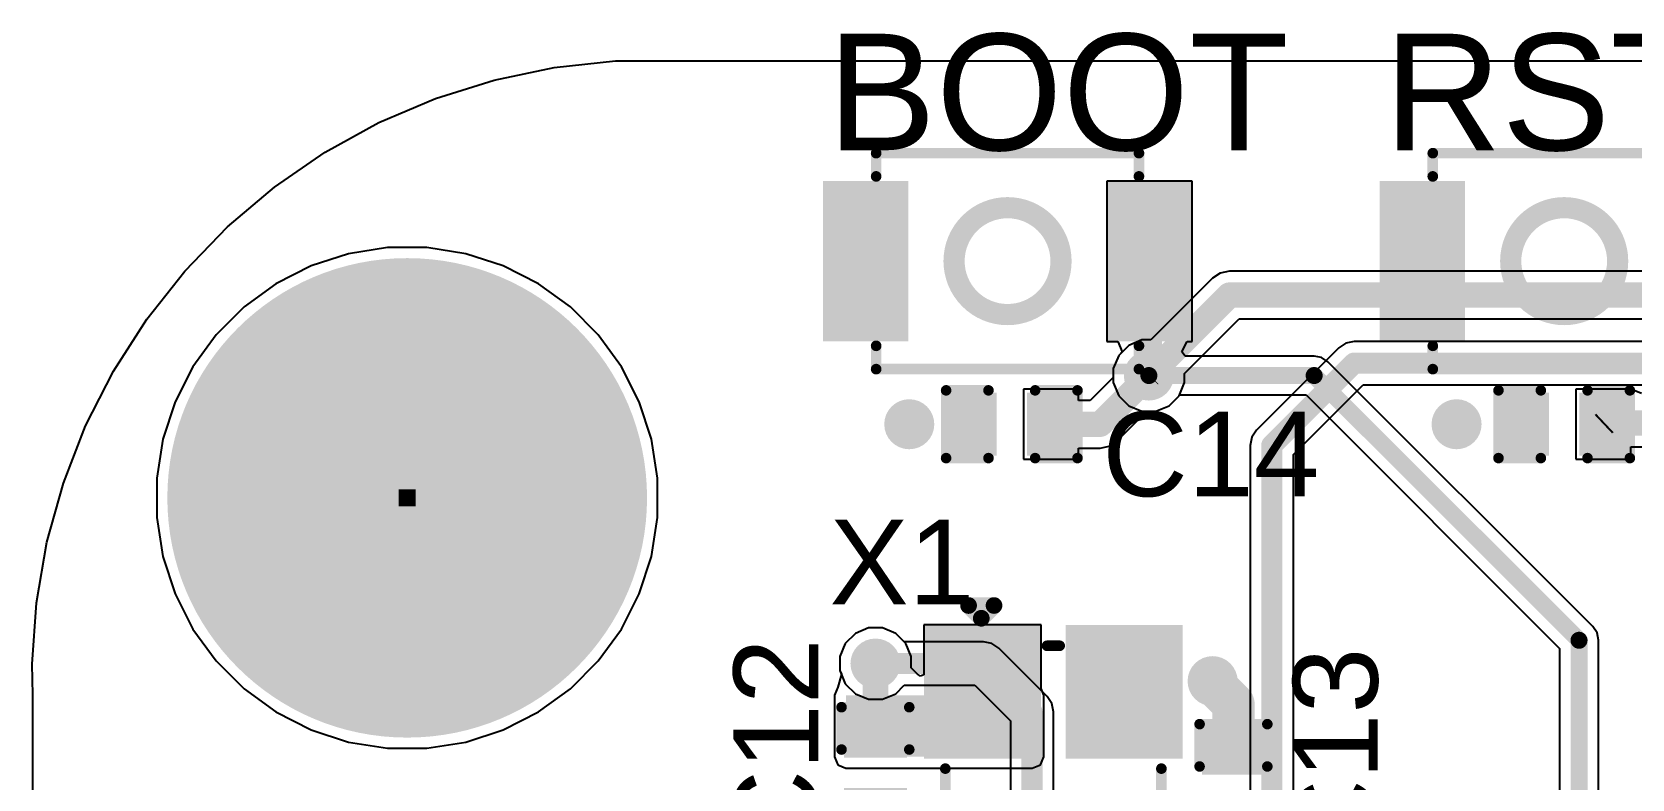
# Model space of a CAD drawing. Header units: millimetres. Extents: x -4.8 to 36.7, y -5.2 to 57.6.
# Drawn here: x -4.5 to 14.68, y 48.63 to 57.59 of the extents above; entities that cross this region are included whole.
import ezdxf

# ---------------------------------------------------------------- set-up
doc = ezdxf.new("R2010")
doc.units = ezdxf.units.MM
for name, color, linetype in [('BottomLayer', 5, 'Continuous'), ('BottomSolder', 6, 'Continuous'), ('PadHoleLayer', 156, 'Continuous'), ('TopLayer', 1, 'Continuous'), ('TopOverlay', 2, 'Continuous'), ('TopPaste', 8, 'Continuous'), ('TopSolder', 216, 'Continuous'), ('ViaHoleLayer', 16, 'Continuous')]:
    doc.layers.add(name, color=color, linetype=linetype)
doc.styles.add('Arial', font='', dxfattribs={"height": 0.2})
doc.styles.get('Arial').set_extended_font_data('Arial')

# ---------------------------------------------------------------- blocks, each defined once
blk = doc.blocks.new('X322540MPB4SI__11')
at = {"layer": 'TopLayer'}
for points in [[(-1.8, 1.45), (-0.4, 1.45), (-0.4, 0.25), (-1.8, 0.25)], [(0.4, 1.45), (1.8, 1.45), (1.8, 0.25), (0.4, 0.25)], [(-1.8, -0.25), (-0.4, -0.25), (-0.4, -1.45), (-1.8, -1.45)], [(0.4, -0.25), (1.8, -0.25), (1.8, -1.45), (0.4, -1.45)]]:
    blk.add_hatch(color=1, dxfattribs=at).paths.add_polyline_path(points)
at = {"layer": 'TopPaste'}
for points in [[(-1.8, 1.45), (-0.4, 1.45), (-0.4, 0.25), (-1.8, 0.25)], [(0.4, 1.45), (1.8, 1.45), (1.8, 0.25), (0.4, 0.25)], [(-1.8, -0.25), (-0.4, -0.25), (-0.4, -1.45), (-1.8, -1.45)], [(0.4, -0.25), (1.8, -0.25), (1.8, -1.45), (0.4, -1.45)]]:
    blk.add_hatch(color=8, dxfattribs=at).paths.add_polyline_path(points)
at = {"layer": 'TopSolder'}
for points in [[(-1.902, 1.552), (-0.298, 1.552), (-0.298, 0.148), (-1.902, 0.148)], [(0.298, 1.552), (1.902, 1.552), (1.902, 0.148), (0.298, 0.148)], [(-1.902, -0.148), (-0.298, -0.148), (-0.298, -1.552), (-1.902, -1.552)], [(0.298, -0.148), (1.902, -0.148), (1.902, -1.552), (0.298, -1.552)]]:
    blk.add_hatch(color=216, dxfattribs=at).paths.add_polyline_path(points)
at = {"layer": 'TopOverlay'}
for points, const_width in [([(0.178, 1.295), (-0.178, 1.295)], 0.127), ([(-1.651, -0.076), (-1.651, 0.076)], 0.127), ([(1.651, -0.076), (1.651, 0.076)], 0.127), ([(-1.981, -0.864), (-2.134, -0.711)], 0.2), ([(-2.134, -1.016), (-2.134, -0.711)], 0.2), ([(-2.134, -1.016), (-1.981, -0.864)], 0.2), ([(0.178, -1.295), (-0.178, -1.295)], 0.127)]:
    blk.add_lwpolyline(points, dxfattribs=dict(at, const_width=const_width))
for points, const_width in [([(-0.21, 1.295, 1), (-0.146, 1.295, 1)], 0.0635), ([(0.146, 1.295, 1), (0.21, 1.295, 1)], 0.0635), ([(-1.683, 0.076, 1), (-1.619, 0.076, 1)], 0.0635), ([(1.619, 0.076, 1), (1.683, 0.076, 1)], 0.0635), ([(-1.683, -0.076, 1), (-1.619, -0.076, 1)], 0.0635), ([(1.619, -0.076, 1), (1.683, -0.076, 1)], 0.0635), ([(-2.184, -0.711, 1), (-2.084, -0.711, 1)], 0.1), ([(-2.184, -0.711, 1), (-2.084, -0.711, 1)], 0.1), ([(-2.031, -0.864, 1), (-1.931, -0.864, 1)], 0.1), ([(-2.031, -0.864, 1), (-1.931, -0.864, 1)], 0.1), ([(-2.184, -1.016, 1), (-2.084, -1.016, 1)], 0.1), ([(-2.184, -1.016, 1), (-2.084, -1.016, 1)], 0.1), ([(-0.21, -1.295, 1), (-0.146, -1.295, 1)], 0.0635), ([(0.146, -1.295, 1), (0.21, -1.295, 1)], 0.0635)]:
    blk.add_lwpolyline(points, format="xyb", close=True, dxfattribs=dict(at, const_width=const_width))
blk = doc.blocks.new('B3U_1000P_14')
at = {"layer": 'TopLayer'}
for points in [[(-2.11, 0.86), (-1.29, 0.86), (-1.29, -0.86), (-2.11, -0.86)], [(1.29, 0.86), (2.11, 0.86), (2.11, -0.86), (1.29, -0.86)]]:
    blk.add_hatch(color=1, dxfattribs=at).paths.add_polyline_path(points)
at = {"layer": 'TopPaste'}
for points in [[(-2.11, 0.86), (-1.29, 0.86), (-1.29, -0.86), (-2.11, -0.86)], [(1.29, 0.86), (2.11, 0.86), (2.11, -0.86), (1.29, -0.86)]]:
    blk.add_hatch(color=8, dxfattribs=at).paths.add_polyline_path(points)
at = {"layer": 'TopSolder'}
for points in [[(-2.212, 0.962), (-1.188, 0.962), (-1.188, -0.962), (-2.212, -0.962)], [(1.188, 0.962), (2.212, 0.962), (2.212, -0.962), (1.188, -0.962)]]:
    blk.add_hatch(color=216, dxfattribs=at).paths.add_polyline_path(points)
at = {"layer": 'TopOverlay', "const_width": 0.127}
for points in [[(-1.575, 1.016), (-1.575, 1.295)], [(-1.575, 1.295), (1.575, 1.295)], [(1.575, 1.016), (1.575, 1.295)], [(-1.575, -1.295), (-1.575, -1.016)], [(1.575, -1.295), (1.575, -1.016)], [(-1.575, -1.295), (1.575, -1.295)]]:
    blk.add_lwpolyline(points, dxfattribs=at)
at = {"layer": 'TopOverlay'}
for points, const_width in [([(-1.607, 1.295, 1), (-1.543, 1.295, 1)], 0.0635), ([(-1.607, 1.295, 1), (-1.543, 1.295, 1)], 0.0635), ([(1.543, 1.295, 1), (1.607, 1.295, 1)], 0.0635), ([(1.543, 1.295, 1), (1.607, 1.295, 1)], 0.0635), ([(-1.607, 1.016, 1), (-1.543, 1.016, 1)], 0.0635), ([(1.543, 1.016, 1), (1.607, 1.016, 1)], 0.0635), ([(0.641, 0, 1), (-0.641, 0, 1)], 0.254), ([(-0.705, 0, 1), (-0.578, 0, 1)], 0.127), ([(0.578, 0, 1), (0.705, 0, 1)], 0.127), ([(-1.607, -1.016, 1), (-1.543, -1.016, 1)], 0.0635), ([(1.543, -1.016, 1), (1.607, -1.016, 1)], 0.0635), ([(-1.607, -1.295, 1), (-1.543, -1.295, 1)], 0.0635), ([(-1.607, -1.295, 1), (-1.543, -1.295, 1)], 0.0635), ([(1.543, -1.295, 1), (1.607, -1.295, 1)], 0.0635), ([(1.543, -1.295, 1), (1.607, -1.295, 1)], 0.0635)]:
    blk.add_lwpolyline(points, format="xyb", close=True, dxfattribs=dict(at, const_width=const_width))
blk = doc.blocks.new('B3U_1000P_15')
at = {"layer": 'TopLayer'}
for points in [[(-2.11, 0.86), (-1.29, 0.86), (-1.29, -0.86), (-2.11, -0.86)], [(1.29, 0.86), (2.11, 0.86), (2.11, -0.86), (1.29, -0.86)]]:
    blk.add_hatch(color=1, dxfattribs=at).paths.add_polyline_path(points)
at = {"layer": 'TopPaste'}
for points in [[(-2.11, 0.86), (-1.29, 0.86), (-1.29, -0.86), (-2.11, -0.86)], [(1.29, 0.86), (2.11, 0.86), (2.11, -0.86), (1.29, -0.86)]]:
    blk.add_hatch(color=8, dxfattribs=at).paths.add_polyline_path(points)
at = {"layer": 'TopSolder'}
for points in [[(-2.212, 0.962), (-1.188, 0.962), (-1.188, -0.962), (-2.212, -0.962)], [(1.188, 0.962), (2.212, 0.962), (2.212, -0.962), (1.188, -0.962)]]:
    blk.add_hatch(color=216, dxfattribs=at).paths.add_polyline_path(points)
at = {"layer": 'TopOverlay', "const_width": 0.127}
for points in [[(-1.575, 1.016), (-1.575, 1.295)], [(-1.575, 1.295), (1.575, 1.295)], [(1.575, 1.016), (1.575, 1.295)], [(-1.575, -1.295), (-1.575, -1.016)], [(1.575, -1.295), (1.575, -1.016)], [(-1.575, -1.295), (1.575, -1.295)]]:
    blk.add_lwpolyline(points, dxfattribs=at)
at = {"layer": 'TopOverlay'}
for points, const_width in [([(-1.607, 1.295, 1), (-1.543, 1.295, 1)], 0.0635), ([(-1.607, 1.295, 1), (-1.543, 1.295, 1)], 0.0635), ([(1.543, 1.295, 1), (1.607, 1.295, 1)], 0.0635), ([(1.543, 1.295, 1), (1.607, 1.295, 1)], 0.0635), ([(-1.607, 1.016, 1), (-1.543, 1.016, 1)], 0.0635), ([(1.543, 1.016, 1), (1.607, 1.016, 1)], 0.0635), ([(0.641, 0, 1), (-0.641, 0, 1)], 0.254), ([(-0.705, 0, 1), (-0.578, 0, 1)], 0.127), ([(0.578, 0, 1), (0.705, 0, 1)], 0.127), ([(-1.607, -1.016, 1), (-1.543, -1.016, 1)], 0.0635), ([(1.543, -1.016, 1), (1.607, -1.016, 1)], 0.0635), ([(-1.607, -1.295, 1), (-1.543, -1.295, 1)], 0.0635), ([(-1.607, -1.295, 1), (-1.543, -1.295, 1)], 0.0635), ([(1.543, -1.295, 1), (1.607, -1.295, 1)], 0.0635), ([(1.543, -1.295, 1), (1.607, -1.295, 1)], 0.0635)]:
    blk.add_lwpolyline(points, format="xyb", close=True, dxfattribs=dict(at, const_width=const_width))
blk = doc.blocks.new('C___0402_44')
at = {"layer": 'TopLayer'}
for points in [[(-0.699, -0.318), (-0.699, 0.318), (-0.241, 0.318), (-0.241, -0.318)], [(0.241, -0.318), (0.241, 0.318), (0.699, 0.318), (0.699, -0.318)]]:
    blk.add_hatch(color=1, dxfattribs=at).paths.add_polyline_path(points)
at = {"layer": 'TopPaste'}
for points in [[(-0.699, -0.318), (-0.699, 0.318), (-0.241, 0.318), (-0.241, -0.318)], [(0.241, -0.318), (0.241, 0.318), (0.699, 0.318), (0.699, -0.318)]]:
    blk.add_hatch(color=8, dxfattribs=at).paths.add_polyline_path(points)
at = {"layer": 'TopSolder'}
for points in [[(-0.758, -0.377), (-0.758, 0.377), (-0.181, 0.377), (-0.181, -0.377)], [(0.181, -0.377), (0.181, 0.377), (0.758, 0.377), (0.758, -0.377)]]:
    blk.add_hatch(color=216, dxfattribs=at).paths.add_polyline_path(points)
at = {"layer": 'TopOverlay', "const_width": 0.127}
for points in [[(-0.279, 0.406), (-0.787, 0.406)], [(-0.787, 0.406), (-0.787, -0.406)], [(0.787, 0.406), (0.279, 0.406)], [(0.787, 0.406), (0.787, -0.406)], [(-0.279, -0.406), (-0.787, -0.406)], [(0.787, -0.406), (0.279, -0.406)]]:
    blk.add_lwpolyline(points, dxfattribs=at)
at = {"layer": 'TopOverlay', "const_width": 0.0635}
for points in [[(-0.819, 0.406, 1), (-0.756, 0.406, 1)], [(-0.819, 0.406, 1), (-0.756, 0.406, 1)], [(-0.311, 0.406, 1), (-0.248, 0.406, 1)], [(0.248, 0.406, 1), (0.311, 0.406, 1)], [(0.756, 0.406, 1), (0.819, 0.406, 1)], [(0.756, 0.406, 1), (0.819, 0.406, 1)], [(-0.819, -0.406, 1), (-0.756, -0.406, 1)], [(-0.819, -0.406, 1), (-0.756, -0.406, 1)], [(-0.311, -0.406, 1), (-0.248, -0.406, 1)], [(0.248, -0.406, 1), (0.311, -0.406, 1)], [(0.756, -0.406, 1), (0.819, -0.406, 1)], [(0.756, -0.406, 1), (0.819, -0.406, 1)]]:
    blk.add_lwpolyline(points, format="xyb", close=True, dxfattribs=at)
blk = doc.blocks.new('C___0402_45')
at = {"layer": 'TopLayer'}
for points in [[(-0.699, -0.318), (-0.699, 0.317), (-0.241, 0.317), (-0.241, -0.318)], [(0.241, -0.318), (0.241, 0.317), (0.699, 0.317), (0.699, -0.318)]]:
    blk.add_hatch(color=1, dxfattribs=at).paths.add_polyline_path(points)
at = {"layer": 'TopPaste'}
for points in [[(-0.699, -0.318), (-0.699, 0.317), (-0.241, 0.317), (-0.241, -0.318)], [(0.241, -0.318), (0.241, 0.317), (0.699, 0.317), (0.699, -0.318)]]:
    blk.add_hatch(color=8, dxfattribs=at).paths.add_polyline_path(points)
at = {"layer": 'TopSolder'}
for points in [[(-0.758, -0.377), (-0.758, 0.377), (-0.181, 0.377), (-0.181, -0.377)], [(0.181, -0.377), (0.181, 0.377), (0.758, 0.377), (0.758, -0.377)]]:
    blk.add_hatch(color=216, dxfattribs=at).paths.add_polyline_path(points)
at = {"layer": 'TopOverlay', "const_width": 0.127}
for points in [[(-0.279, 0.406), (-0.787, 0.406)], [(-0.787, -0.406), (-0.787, 0.406)], [(0.787, 0.406), (0.279, 0.406)], [(0.787, -0.406), (0.787, 0.406)], [(-0.279, -0.406), (-0.787, -0.406)], [(0.787, -0.406), (0.279, -0.406)]]:
    blk.add_lwpolyline(points, dxfattribs=at)
at = {"layer": 'TopOverlay', "const_width": 0.0635}
for points in [[(-0.819, 0.406, 1), (-0.756, 0.406, 1)], [(-0.819, 0.406, 1), (-0.756, 0.406, 1)], [(-0.311, 0.406, 1), (-0.248, 0.406, 1)], [(0.248, 0.406, 1), (0.311, 0.406, 1)], [(0.756, 0.406, 1), (0.819, 0.406, 1)], [(0.756, 0.406, 1), (0.819, 0.406, 1)], [(-0.819, -0.406, 1), (-0.756, -0.406, 1)], [(-0.819, -0.406, 1), (-0.756, -0.406, 1)], [(-0.311, -0.406, 1), (-0.248, -0.406, 1)], [(0.248, -0.406, 1), (0.311, -0.406, 1)], [(0.756, -0.406, 1), (0.819, -0.406, 1)], [(0.756, -0.406, 1), (0.819, -0.406, 1)]]:
    blk.add_lwpolyline(points, format="xyb", close=True, dxfattribs=at)
blk = doc.blocks.new('C___0402_46')
at = {"layer": 'TopLayer'}
for points in [[(-0.699, -0.318), (-0.699, 0.318), (-0.241, 0.318), (-0.241, -0.318)], [(0.241, -0.318), (0.241, 0.318), (0.699, 0.318), (0.699, -0.318)]]:
    blk.add_hatch(color=1, dxfattribs=at).paths.add_polyline_path(points)
at = {"layer": 'TopPaste'}
for points in [[(-0.699, -0.318), (-0.699, 0.318), (-0.241, 0.318), (-0.241, -0.318)], [(0.241, -0.318), (0.241, 0.318), (0.699, 0.318), (0.699, -0.318)]]:
    blk.add_hatch(color=8, dxfattribs=at).paths.add_polyline_path(points)
at = {"layer": 'TopSolder'}
for points in [[(-0.758, -0.377), (-0.758, 0.377), (-0.181, 0.377), (-0.181, -0.377)], [(0.181, -0.377), (0.181, 0.377), (0.758, 0.377), (0.758, -0.377)]]:
    blk.add_hatch(color=216, dxfattribs=at).paths.add_polyline_path(points)
at = {"layer": 'TopOverlay', "const_width": 0.127}
for points in [[(-0.787, 0.406), (-0.279, 0.406)], [(-0.787, 0.406), (-0.787, -0.406)], [(0.279, 0.406), (0.787, 0.406)], [(0.787, 0.406), (0.787, -0.406)], [(-0.787, -0.406), (-0.279, -0.406)], [(0.279, -0.406), (0.787, -0.406)]]:
    blk.add_lwpolyline(points, dxfattribs=at)
at = {"layer": 'TopOverlay', "const_width": 0.0635}
for points in [[(-0.819, 0.406, 1), (-0.756, 0.406, 1)], [(-0.819, 0.406, 1), (-0.756, 0.406, 1)], [(-0.311, 0.406, 1), (-0.248, 0.406, 1)], [(0.248, 0.406, 1), (0.311, 0.406, 1)], [(0.756, 0.406, 1), (0.819, 0.406, 1)], [(0.756, 0.406, 1), (0.819, 0.406, 1)], [(-0.819, -0.406, 1), (-0.756, -0.406, 1)], [(-0.819, -0.406, 1), (-0.756, -0.406, 1)], [(-0.311, -0.406, 1), (-0.248, -0.406, 1)], [(0.248, -0.406, 1), (0.311, -0.406, 1)], [(0.756, -0.406, 1), (0.819, -0.406, 1)], [(0.756, -0.406, 1), (0.819, -0.406, 1)]]:
    blk.add_lwpolyline(points, format="xyb", close=True, dxfattribs=at)
blk = doc.blocks.new('C___0402_47')
at = {"layer": 'TopLayer'}
for points in [[(-0.699, -0.318), (-0.699, 0.318), (-0.241, 0.318), (-0.241, -0.318)], [(0.241, -0.318), (0.241, 0.318), (0.699, 0.318), (0.699, -0.318)]]:
    blk.add_hatch(color=1, dxfattribs=at).paths.add_polyline_path(points)
at = {"layer": 'TopPaste'}
for points in [[(-0.699, -0.318), (-0.699, 0.318), (-0.241, 0.318), (-0.241, -0.318)], [(0.241, -0.318), (0.241, 0.318), (0.699, 0.318), (0.699, -0.318)]]:
    blk.add_hatch(color=8, dxfattribs=at).paths.add_polyline_path(points)
at = {"layer": 'TopSolder'}
for points in [[(-0.758, -0.377), (-0.758, 0.377), (-0.181, 0.377), (-0.181, -0.377)], [(0.181, -0.377), (0.181, 0.377), (0.758, 0.377), (0.758, -0.377)]]:
    blk.add_hatch(color=216, dxfattribs=at).paths.add_polyline_path(points)
at = {"layer": 'TopOverlay', "const_width": 0.127}
for points in [[(-0.279, 0.406), (-0.787, 0.406)], [(-0.787, 0.406), (-0.787, -0.406)], [(0.787, 0.406), (0.279, 0.406)], [(0.787, 0.406), (0.787, -0.406)], [(-0.279, -0.406), (-0.787, -0.406)], [(0.787, -0.406), (0.279, -0.406)]]:
    blk.add_lwpolyline(points, dxfattribs=at)
at = {"layer": 'TopOverlay', "const_width": 0.0635}
for points in [[(-0.819, 0.406, 1), (-0.756, 0.406, 1)], [(-0.819, 0.406, 1), (-0.756, 0.406, 1)], [(-0.311, 0.406, 1), (-0.248, 0.406, 1)], [(0.248, 0.406, 1), (0.311, 0.406, 1)], [(0.756, 0.406, 1), (0.819, 0.406, 1)], [(0.756, 0.406, 1), (0.819, 0.406, 1)], [(-0.819, -0.406, 1), (-0.756, -0.406, 1)], [(-0.819, -0.406, 1), (-0.756, -0.406, 1)], [(-0.311, -0.406, 1), (-0.248, -0.406, 1)], [(0.248, -0.406, 1), (0.311, -0.406, 1)], [(0.756, -0.406, 1), (0.819, -0.406, 1)], [(0.756, -0.406, 1), (0.819, -0.406, 1)]]:
    blk.add_lwpolyline(points, format="xyb", close=True, dxfattribs=at)

msp = doc.modelspace()

# ---------------------------------------------------------------- hatches: boundary and pattern name
at = {"layer": 'BottomLayer'}
h = msp.add_hatch(color=5, dxfattribs=at)
edge = h.paths.add_edge_path()
edge.add_arc((8.89, 53.467), 0.3, 0, 360)
h = msp.add_hatch(color=5, dxfattribs=at)
edge = h.paths.add_edge_path()
edge.add_arc((6.018, 52.883), 0.3, 0, 360)
h = msp.add_hatch(color=5, dxfattribs=at)
edge = h.paths.add_edge_path()
edge.add_arc((12.578, 52.883), 0.3, 0, 360)
h = msp.add_hatch(color=5, dxfattribs=at)
edge = h.paths.add_edge_path()
edge.add_arc((5.613, 50.013), 0.3, 0, 360)
h = msp.add_hatch(color=5, dxfattribs=at)
edge = h.paths.add_edge_path()
edge.add_arc((9.654, 49.802), 0.3, 0, 360)
at = {"layer": 'BottomSolder'}
msp.add_hatch(color=6, dxfattribs=at).paths.add_polyline_path([(-0.102, 52.102), (0.102, 52.102), (0.102, 51.898), (-0.102, 51.898)])
at = {"layer": 'PadHoleLayer'}
h = msp.add_hatch(color=156, dxfattribs=at)
edge = h.paths.add_edge_path()
edge.add_arc((0, 52), 2.875, 0, 360)
at = {"layer": 'TopLayer'}
h = msp.add_hatch(color=1, dxfattribs=at)
edge = h.paths.add_edge_path()
edge.add_arc((8.89, 53.467), 0.3, 0, 360)
h = msp.add_hatch(color=1, dxfattribs=at)
edge = h.paths.add_edge_path()
edge.add_arc((6.018, 52.883), 0.3, 0, 360)
h = msp.add_hatch(color=1, dxfattribs=at)
edge = h.paths.add_edge_path()
edge.add_arc((12.578, 52.883), 0.3, 0, 360)
h = msp.add_hatch(color=1, dxfattribs=at)
edge = h.paths.add_edge_path()
edge.add_arc((5.613, 50.013), 0.3, 0, 360)
h = msp.add_hatch(color=1, dxfattribs=at)
edge = h.paths.add_edge_path()
edge.add_arc((9.654, 49.802), 0.3, 0, 360)
msp.add_hatch(color=1, dxfattribs=at).paths.add_polyline_path([(7.493, 49.632), (5.258, 49.632), (5.258, 48.895), (7.493, 48.895)])
at = {"layer": 'TopSolder'}
msp.add_hatch(color=216, dxfattribs=at).paths.add_polyline_path([(-0.102, 52.102), (0.102, 52.102), (0.102, 51.898), (-0.102, 51.898)])
at = {"layer": 'ViaHoleLayer'}
h = msp.add_hatch(color=16, dxfattribs=at)
edge = h.paths.add_edge_path()
edge.add_arc((8.89, 53.467), 0.15, 0, 360)
h = msp.add_hatch(color=16, dxfattribs=at)
edge = h.paths.add_edge_path()
edge.add_arc((6.018, 52.883), 0.15, 0, 360)
h = msp.add_hatch(color=16, dxfattribs=at)
edge = h.paths.add_edge_path()
edge.add_arc((12.578, 52.883), 0.15, 0, 360)
h = msp.add_hatch(color=16, dxfattribs=at)
edge = h.paths.add_edge_path()
edge.add_arc((5.613, 50.013), 0.15, 0, 360)
h = msp.add_hatch(color=16, dxfattribs=at)
edge = h.paths.add_edge_path()
edge.add_arc((9.654, 49.802), 0.15, 0, 360)

# ---------------------------------------------------------------- linework, layer by layer
at = {"layer": 'BottomLayer'}
for p, q in [((1.041, 57.011), (1.763, 57.161)), ((1.763, 57.161), (2.496, 57.24)), ((2.496, 57.24), (2.864, 57.242)), ((2.864, 57.242), (28.438, 57.242)), ((0.339, 56.79), (1.041, 57.011)), ((-0.339, 56.5), (0.339, 56.79)), ((-0.984, 56.144), (-0.339, 56.5)), ((-1.591, 55.726), (-0.984, 56.144)), ((-2.153, 55.249), (-1.591, 55.726)), ((-2.665, 54.72), (-2.153, 55.249)), ((-0.703, 54.928), (-1.152, 54.782)), ((-0.236, 55.002), (-0.703, 54.928)), ((0.236, 55.002), (-0.236, 55.002)), ((0.703, 54.928), (0.236, 55.002)), ((1.152, 54.782), (0.703, 54.928)), ((-3.122, 54.142), (-2.665, 54.72)), ((-1.152, 54.782), (-1.573, 54.568)), ((1.573, 54.568), (1.152, 54.782)), ((9.746, 54.695), (9.654, 54.634)), ((9.855, 54.717), (9.746, 54.695)), ((20.066, 54.717), (9.855, 54.717)), ((9.855, 54.717), (9.855, 54.717)), ((-1.573, 54.568), (-1.956, 54.29)), ((1.956, 54.29), (1.573, 54.568)), ((9.654, 54.634), (8.914, 53.894)), ((9.654, 54.634), (9.654, 54.634)), ((-1.956, 54.29), (-2.29, 53.956)), ((2.29, 53.956), (1.956, 54.29)), ((-3.52, 53.521), (-3.122, 54.142)), ((9.317, 53.491), (9.973, 54.147)), ((9.973, 54.147), (15.398, 54.147)), ((-2.29, 53.956), (-2.568, 53.573)), ((2.568, 53.573), (2.29, 53.956)), ((8.805, 53.894), (8.648, 53.829)), ((8.914, 53.894), (8.805, 53.894)), ((8.528, 53.709), (8.463, 53.552)), ((8.648, 53.829), (8.528, 53.709)), ((11.167, 53.799), (10.181, 52.812)), ((11.251, 53.855), (11.167, 53.799)), ((11.35, 53.875), (11.251, 53.855)), ((15.217, 53.875), (11.35, 53.875)), ((-3.854, 52.864), (-3.52, 53.521)), ((-2.568, 53.573), (-2.782, 53.152)), ((2.782, 53.152), (2.568, 53.573)), ((8.463, 53.552), (8.463, 53.382)), ((8.463, 53.382), (8.528, 53.225)), ((9.252, 53.225), (9.317, 53.382)), ((9.317, 53.382), (9.317, 53.491)), ((10.623, 52.522), (11.457, 53.357)), ((11.457, 53.357), (15.217, 53.357)), ((-2.782, 53.152), (-2.928, 52.703)), ((2.928, 52.703), (2.782, 53.152)), ((8.528, 53.225), (8.648, 53.105)), ((9.132, 53.105), (9.252, 53.225)), ((8.648, 53.105), (8.805, 53.04)), ((8.805, 53.04), (8.975, 53.04)), ((8.975, 53.04), (9.132, 53.105)), ((-4.121, 52.177), (-3.854, 52.864)), ((10.181, 52.812), (10.124, 52.728)), ((-2.928, 52.703), (-3.002, 52.236)), ((3.002, 52.236), (2.928, 52.703)), ((10.124, 52.728), (10.105, 52.629)), ((10.105, 52.629), (10.105, 39.935)), ((10.623, 44.898), (10.623, 52.522)), ((-4.318, 51.467), (-4.121, 52.177)), ((-3.002, 52.236), (-3.002, 51.764)), ((3.002, 51.764), (3.002, 52.236)), ((-3.002, 51.764), (-2.928, 51.297)), ((2.928, 51.297), (3.002, 51.764)), ((-4.444, 50.741), (-4.318, 51.467)), ((-2.928, 51.297), (-2.782, 50.848)), ((2.782, 50.848), (2.928, 51.297)), ((-2.782, 50.848), (-2.568, 50.427)), ((2.568, 50.427), (2.782, 50.848)), ((-4.497, 50.006), (-4.444, 50.741)), ((5.528, 50.44), (5.372, 50.375)), ((5.698, 50.44), (5.528, 50.44)), ((5.855, 50.375), (5.698, 50.44)), ((-2.568, 50.427), (-2.29, 50.044)), ((2.29, 50.044), (2.568, 50.427)), ((5.251, 50.254), (5.186, 50.098)), ((5.372, 50.375), (5.251, 50.254)), ((5.958, 50.272), (5.855, 50.375)), ((6.909, 50.272), (5.958, 50.272)), ((7.008, 50.252), (6.909, 50.272)), ((7.092, 50.196), (7.008, 50.252)), ((5.186, 50.098), (5.186, 49.928)), ((7.672, 49.616), (7.092, 50.196)), ((-4.487, 49.638), (-4.497, 50.006)), ((-2.29, 50.044), (-1.956, 49.71)), ((1.956, 49.71), (2.29, 50.044)), ((5.186, 49.928), (5.251, 49.771)), ((-1.956, 49.71), (-1.573, 49.432)), ((1.573, 49.432), (1.956, 49.71)), ((5.251, 49.771), (5.372, 49.651)), ((5.855, 49.651), (5.958, 49.754)), ((5.958, 49.754), (6.802, 49.754)), ((6.802, 49.754), (7.23, 49.325)), ((-4.487, 48.387), (-4.487, 49.638)), ((5.372, 49.651), (5.528, 49.586)), ((5.528, 49.586), (5.698, 49.586)), ((5.698, 49.586), (5.855, 49.651)), ((7.728, 49.532), (7.672, 49.616)), ((7.748, 49.433), (7.728, 49.532)), ((-1.573, 49.432), (-1.152, 49.218)), ((1.152, 49.218), (1.573, 49.432)), ((7.23, 49.325), (7.23, 46.674)), ((7.748, 46.674), (7.748, 49.433)), ((-1.152, 49.218), (-0.703, 49.072)), ((0.703, 49.072), (1.152, 49.218)), ((-0.703, 49.072), (-0.236, 48.998)), ((-0.236, 48.998), (0.236, 48.998)), ((0.236, 48.998), (0.703, 49.072))]:
    msp.add_line(p, q, dxfattribs=at)
for points, const_width in [([(8.89, 53.467), (9.855, 54.432)], 0.305), ([(9.855, 54.432), (20.066, 54.432)], 0.305), ([(10.364, 52.629), (11.35, 53.616)], 0.254), ([(11.35, 53.616), (15.562, 53.616)], 0.254), ([(10.364, 39.828), (10.364, 52.629)], 0.254), ([(5.613, 50.013), (6.909, 50.013)], 0.254), ([(6.909, 50.013), (7.489, 49.433)], 0.254), ([(7.489, 46.33), (7.489, 49.433)], 0.254)]:
    msp.add_lwpolyline(points, dxfattribs=dict(at, const_width=const_width))
for points, const_width in [([(9.779, 54.432, 1), (9.931, 54.432, 1)], 0.152), ([(9.779, 54.432, 1), (9.931, 54.432, 1)], 0.152), ([(11.287, 53.616, 1), (11.414, 53.616, 1)], 0.127), ([(11.287, 53.616, 1), (11.414, 53.616, 1)], 0.127), ([(8.814, 53.467, 1), (8.966, 53.467, 1)], 0.152), ([(10.3, 52.629, 1), (10.427, 52.629, 1)], 0.127), ([(10.3, 52.629, 1), (10.427, 52.629, 1)], 0.127), ([(5.55, 50.013, 1), (5.677, 50.013, 1)], 0.127), ([(6.845, 50.013, 1), (6.972, 50.013, 1)], 0.127), ([(6.845, 50.013, 1), (6.972, 50.013, 1)], 0.127), ([(7.425, 49.433, 1), (7.552, 49.433, 1)], 0.127), ([(7.425, 49.433, 1), (7.552, 49.433, 1)], 0.127)]:
    msp.add_lwpolyline(points, format="xyb", close=True, dxfattribs=dict(at, const_width=const_width))
at = {"layer": 'TopLayer'}
for p, q in [((1.041, 57.011), (1.763, 57.161)), ((1.763, 57.161), (2.496, 57.24)), ((2.496, 57.24), (2.864, 57.242)), ((2.864, 57.242), (28.438, 57.242)), ((0.339, 56.79), (1.041, 57.011)), ((-0.339, 56.5), (0.339, 56.79)), ((-0.984, 56.144), (-0.339, 56.5)), ((-1.591, 55.726), (-0.984, 56.144)), ((-2.153, 55.249), (-1.591, 55.726)), ((9.408, 55.8), (8.385, 55.8)), ((8.385, 55.8), (8.385, 53.877)), ((9.408, 53.877), (9.408, 55.8)), ((-2.665, 54.72), (-2.153, 55.249)), ((-0.703, 54.928), (-1.152, 54.782)), ((-0.236, 55.002), (-0.703, 54.928)), ((0.236, 55.002), (-0.236, 55.002)), ((0.703, 54.928), (0.236, 55.002)), ((1.152, 54.782), (0.703, 54.928)), ((-3.122, 54.142), (-2.665, 54.72)), ((-1.152, 54.782), (-1.573, 54.568)), ((1.573, 54.568), (1.152, 54.782)), ((-1.573, 54.568), (-1.956, 54.29)), ((1.956, 54.29), (1.573, 54.568)), ((-1.956, 54.29), (-2.29, 53.956)), ((2.29, 53.956), (1.956, 54.29)), ((-3.52, 53.521), (-3.122, 54.142)), ((-2.29, 53.956), (-2.568, 53.573)), ((2.568, 53.573), (2.29, 53.956)), ((8.385, 53.877), (8.517, 53.877)), ((8.528, 53.709), (8.463, 53.552)), ((8.517, 53.877), (8.569, 53.75)), ((8.569, 53.75), (8.528, 53.709)), ((9.285, 53.75), (9.348, 53.877)), ((9.323, 53.7), (9.285, 53.75)), ((10.871, 53.7), (9.323, 53.7)), ((9.348, 53.877), (9.408, 53.877)), ((10.96, 53.682), (10.871, 53.7)), ((-3.854, 52.864), (-3.52, 53.521)), ((-2.568, 53.573), (-2.782, 53.152)), ((2.782, 53.152), (2.568, 53.573)), ((8.463, 53.552), (8.463, 53.443)), ((11.036, 53.632), (10.96, 53.682)), ((14.211, 50.457), (11.036, 53.632)), ((8.463, 53.443), (8.188, 53.168)), ((-2.782, 53.152), (-2.928, 52.703)), ((2.928, 52.703), (2.782, 53.152)), ((8.047, 53.302), (7.387, 53.302)), ((7.387, 53.302), (7.387, 52.464)), ((8.047, 53.168), (8.047, 53.302)), ((8.188, 53.168), (8.047, 53.168)), ((9.132, 53.105), (9.252, 53.225)), ((9.252, 53.225), (9.256, 53.234)), ((9.256, 53.234), (10.775, 53.234)), ((10.775, 53.234), (13.813, 50.195)), ((14.668, 53.302), (14.008, 53.302)), ((14.008, 53.302), (14.008, 52.464)), ((14.795, 53.252), (14.668, 53.302)), ((14.668, 53.302), (14.668, 53.302)), ((8.507, 52.681), (8.866, 53.04)), ((8.866, 53.04), (8.975, 53.04)), ((8.975, 53.04), (9.132, 53.105)), ((-4.121, 52.177), (-3.854, 52.864)), ((-2.928, 52.703), (-3.002, 52.236)), ((3.002, 52.236), (2.928, 52.703)), ((8.047, 52.464), (8.047, 52.598)), ((8.047, 52.598), (8.306, 52.598)), ((8.306, 52.598), (8.415, 52.62)), ((8.306, 52.598), (8.306, 52.598)), ((8.415, 52.62), (8.507, 52.681)), ((14.668, 52.464), (14.668, 52.614)), ((14.668, 52.614), (14.846, 52.614)), ((7.387, 52.464), (8.047, 52.464)), ((14.008, 52.464), (14.668, 52.464)), ((-4.318, 51.467), (-4.121, 52.177)), ((-3.002, 52.236), (-3.002, 51.764)), ((3.002, 51.764), (3.002, 52.236)), ((-3.002, 51.764), (-2.928, 51.297)), ((2.928, 51.297), (3.002, 51.764)), ((-4.444, 50.741), (-4.318, 51.467)), ((-2.928, 51.297), (-2.782, 50.848)), ((2.782, 50.848), (2.928, 51.297)), ((-2.782, 50.848), (-2.568, 50.427)), ((2.568, 50.427), (2.782, 50.848)), ((-4.497, 50.006), (-4.444, 50.741)), ((5.528, 50.44), (5.372, 50.375)), ((5.698, 50.44), (5.528, 50.44)), ((5.855, 50.375), (5.698, 50.44)), ((7.597, 50.476), (6.194, 50.476)), ((6.194, 50.476), (6.194, 49.876)), ((7.597, 49.713), (7.597, 50.476)), ((14.262, 50.381), (14.211, 50.457)), ((-2.568, 50.427), (-2.29, 50.044)), ((2.29, 50.044), (2.568, 50.427)), ((5.251, 50.254), (5.186, 50.098)), ((5.372, 50.375), (5.251, 50.254)), ((5.975, 50.254), (5.855, 50.375)), ((6.04, 50.098), (5.975, 50.254)), ((14.279, 50.292), (14.262, 50.381)), ((14.279, 43.948), (14.279, 50.292)), ((5.186, 50.098), (5.186, 49.928)), ((6.04, 49.962), (6.04, 50.098)), ((13.813, 50.195), (13.813, 42.091)), ((-4.487, 49.638), (-4.497, 50.006)), ((-2.29, 50.044), (-1.956, 49.71)), ((1.956, 49.71), (2.29, 50.044)), ((5.204, 49.884), (5.161, 49.729)), ((5.186, 49.928), (5.204, 49.884)), ((6.116, 49.884), (6.04, 49.962)), ((6.151, 49.863), (6.116, 49.884)), ((6.194, 49.876), (6.151, 49.863)), ((-1.956, 49.71), (-1.573, 49.432)), ((1.573, 49.432), (1.956, 49.71)), ((5.161, 49.729), (5.12, 49.632)), ((7.63, 49.632), (7.597, 49.713)), ((-4.487, 48.387), (-4.487, 49.638)), ((5.12, 49.632), (5.12, 48.895)), ((7.63, 48.895), (7.63, 49.632)), ((-1.573, 49.432), (-1.152, 49.218)), ((1.152, 49.218), (1.573, 49.432)), ((-1.152, 49.218), (-0.703, 49.072)), ((0.703, 49.072), (1.152, 49.218)), ((-0.703, 49.072), (-0.236, 48.998)), ((-0.236, 48.998), (0.236, 48.998)), ((0.236, 48.998), (0.703, 49.072)), ((5.12, 48.895), (5.161, 48.798)), ((5.161, 48.798), (5.258, 48.758)), ((5.258, 48.758), (7.493, 48.758)), ((7.493, 48.758), (7.59, 48.798)), ((7.59, 48.798), (7.63, 48.895))]:
    msp.add_line(p, q, dxfattribs=at)
for points, const_width in [([(8.896, 53.473), (8.896, 54.839)], 0.305), ([(8.306, 52.883), (8.89, 53.467)], 0.305), ([(8.89, 53.467), (8.896, 53.473)], 0.305), ([(8.89, 53.467), (10.871, 53.467)], 0.203), ([(10.871, 53.467), (14.046, 50.292)], 0.203), ([(7.717, 52.883), (8.306, 52.883)], 0.305), ([(14.338, 52.883), (14.355, 52.899)], 0.305), ([(14.355, 52.899), (14.846, 52.899)], 0.305), ([(14.046, 39.16), (14.046, 50.292)], 0.203), ([(5.613, 49.173), (5.613, 50.013)], 0.305), ([(6.895, 49.702), (6.895, 49.802)], 0.508), ([(9.654, 49.777), (9.654, 49.802)], 0.508), ([(9.654, 49.777), (9.904, 49.527)], 0.508), ([(6.365, 49.172), (6.895, 49.702)], 0.305), ([(9.904, 49.197), (9.904, 49.527)], 0.508), ([(5.612, 49.172), (5.613, 49.173)], 0.305), ([(5.612, 49.172), (6.365, 49.172)], 0.305)]:
    msp.add_lwpolyline(points, dxfattribs=dict(at, const_width=const_width))
for points, const_width in [([(8.82, 54.839, 1), (8.972, 54.839, 1)], 0.152), ([(8.814, 53.467, 1), (8.966, 53.467, 1)], 0.152), ([(8.814, 53.467, 1), (8.966, 53.467, 1)], 0.152), ([(8.82, 53.473, 1), (8.972, 53.473, 1)], 0.152), ([(8.82, 53.473, 1), (8.972, 53.473, 1)], 0.152), ([(8.839, 53.467, 1), (8.941, 53.467, 1)], 0.102), ([(10.82, 53.467, 1), (10.922, 53.467, 1)], 0.102), ([(10.82, 53.467, 1), (10.922, 53.467, 1)], 0.102), ([(7.641, 52.883, 1), (7.793, 52.883, 1)], 0.152), ([(8.23, 52.883, 1), (8.382, 52.883, 1)], 0.152), ([(8.23, 52.883, 1), (8.382, 52.883, 1)], 0.152), ([(14.262, 52.883, 1), (14.414, 52.883, 1)], 0.152), ([(14.278, 52.899, 1), (14.431, 52.899, 1)], 0.152), ([(14.278, 52.899, 1), (14.431, 52.899, 1)], 0.152), ([(13.995, 50.292, 1), (14.097, 50.292, 1)], 0.102), ([(13.995, 50.292, 1), (14.097, 50.292, 1)], 0.102), ([(5.537, 50.013, 1), (5.69, 50.013, 1)], 0.152), ([(6.768, 49.802, 1), (7.022, 49.802, 1)], 0.254), ([(9.527, 49.802, 1), (9.781, 49.802, 1)], 0.254), ([(6.768, 49.702, 1), (7.022, 49.702, 1)], 0.254), ([(9.527, 49.777, 1), (9.781, 49.777, 1)], 0.254), ([(9.527, 49.777, 1), (9.781, 49.777, 1)], 0.254), ([(6.819, 49.702, 1), (6.971, 49.702, 1)], 0.152), ([(9.777, 49.527, 1), (10.031, 49.527, 1)], 0.254), ([(9.777, 49.527, 1), (10.031, 49.527, 1)], 0.254), ([(5.535, 49.172, 1), (5.688, 49.172, 1)], 0.152), ([(5.535, 49.172, 1), (5.688, 49.172, 1)], 0.152), ([(5.536, 49.173, 1), (5.689, 49.173, 1)], 0.152), ([(5.537, 49.173, 1), (5.69, 49.173, 1)], 0.152), ([(6.289, 49.172, 1), (6.441, 49.172, 1)], 0.152), ([(6.289, 49.172, 1), (6.441, 49.172, 1)], 0.152), ([(9.777, 49.197, 1), (10.031, 49.197, 1)], 0.254)]:
    msp.add_lwpolyline(points, format="xyb", close=True, dxfattribs=dict(at, const_width=const_width))

# ---------------------------------------------------------------- block references
for name, p in [('B3U_1000P_14', (7.196, 54.839)), ('B3U_1000P_15', (13.868, 54.839))]:
    msp.add_blockref(name, p)
for name, p, rotation in [('C___0402_44', (7.247, 52.883), 180), ('C___0402_47', (13.868, 52.883), 180), ('X322540MPB4SI__11', (7.745, 48.575), 270), ('C___0402_46', (5.612, 48.702), 90), ('C___0402_45', (9.904, 48.499), 270)]:
    msp.add_blockref(name, p, dxfattribs=dict(rotation=rotation))

# ---------------------------------------------------------------- texts
at = {"layer": 'TopOverlay', "style": 'Arial'}
for s, height, rotation, p in [('BOOT', 1.397, 360, (5.037, 56.169)), ('RST', 1.397, 360, (11.709, 56.169)), ('C12', 1.016, 90, (4.927, 47.712)), ('C13', 1.016, 90, (11.633, 47.6))]:
    msp.add_text(s, height=height, rotation=rotation, dxfattribs=at).set_placement(p)
for s, p in [('C14', (8.332, 52.019)), ('X1', (5.063, 50.724))]:
    msp.add_text(s, height=1.016, dxfattribs=at).set_placement(p)

doc.saveas('drawing.dxf')
